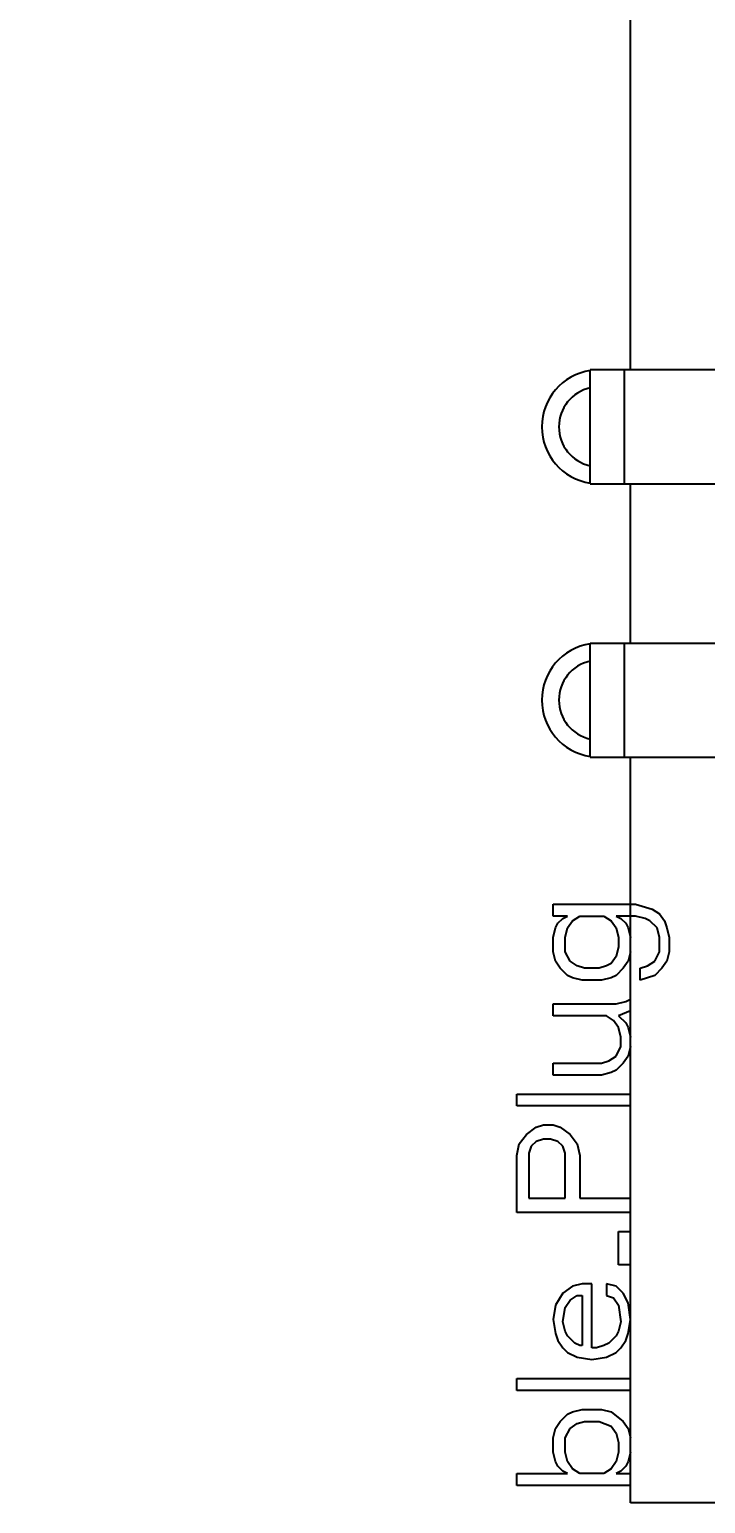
# Model space of a CAD drawing. Header units: millimetres. Extents: x 0 to 841, y 0 to 594.
# Drawn here: x 373.63 to 379.57, y 343.67 to 356.62 of the extents above; entities that cross this region are included whole.
import ezdxf

# ---------------------------------------------------------------- set-up
doc = ezdxf.new("R2010")
doc.units = ezdxf.units.MM
doc.header["$LTSCALE"] = 46.255
doc.layers.get('0').update_dxf_attribs({"linetype": 'CONTINUOUS'})
doc.layers.add('ASSEM_MEM', color=7, linetype='CONTINUOUS')
doc.styles.get("Standard").update_dxf_attribs({"font": 'txt', "width": 0.8})
doc.dimstyles.new('DIMSTYLE_1', dxfattribs={"dimtxt": 3, "dimasz": 2.1, "dimexe": 2, "dimexo": 1, "dimgap": 0.75, "dimtad": 0, "dimtih": 1, "dimtoh": 1, "dimzin": 0, "dimdsep": 46, "dimtxsty": 'STANDARD', "dimblk": '_FILLED', "dimblk1": '_FILLED', "dimblk2": '_FILLED', "dimcen": 0.09, "dimazin": 0, "dimtp": 0.01, "dimtm": 0.01, "dimtfac": 1, "dimtofl": 0, "dimtmove": 0, "dimatfit": 3, "dimldrblk": '_FILLED', "dimfxl": 1, "dimtolj": 1, "dimtzin": 0, "dimarcsym": 0})

# ---------------------------------------------------------------- blocks, each defined once
blk = doc.blocks.new('*D15')
at = {"color": 7, "linetype": 'CONTINUOUS'}
for p, q in [((385.407, 374.031), (412.043, 375.564)), ((412.043, 375.564), (412.043, 374.957)), ((385.407, 357.155), (385.407, 374.031))]:
    blk.add_line(p, q, dxfattribs=at)
at = {"color": 7, "linetype": 'CONTINUOUS', "insert": (408.293, 373.457), "char_height": 3, "width": 14.4, "attachment_point": 3, "rotation": 90, "line_spacing_factor": 0.9}
blk.add_mtext('169.31', dxfattribs=at)
blk = doc.blocks.new('_FILLED')
at = {"color": 0, "linetype": 'BYBLOCK'}
blk.add_solid([(0, 0), (-1, 0.1667), (-1, -0.1667)], dxfattribs=at)
blk = doc.blocks.new('*D32')
at = {"color": 7, "linetype": 'CONTINUOUS'}
for p, q in [((351.897, 329.99), (369.83, 329.99)), ((369.83, 329.99), (372.996, 324.681)), ((372.996, 324.681), (426.09, 324.681))]:
    blk.add_line(p, q, dxfattribs=at)
at = {"color": 7, "linetype": 'CONTINUOUS', "insert": (427.59, 328.431), "char_height": 3, "width": 14.4, "attachment_point": 1, "line_spacing_factor": 0.9}
blk.add_mtext('156.65', dxfattribs=at)

msp = doc.modelspace()

# ---------------------------------------------------------------- linework, layer by layer
at = {"layer": 'ASSEM_MEM', "color": 7, "linetype": 'CONTINUOUS'}
for p, q in [((378.907, 353.63), (378.907, 360.58)), ((380.182, 353.63), (378.552, 353.63)), ((378.552, 352.63), (378.552, 353.63)), ((378.852, 353.63), (378.852, 352.63)), ((378.552, 352.63), (380.182, 352.63)), ((378.907, 351.23), (378.907, 352.63)), ((378.552, 351.23), (380.182, 351.23)), ((378.552, 350.23), (378.552, 351.23)), ((378.852, 351.23), (378.852, 350.23)), ((378.552, 350.23), (380.182, 350.23)), ((378.907, 343.68), (378.907, 350.23)), ((386.907, 343.68), (378.907, 343.68))]:
    msp.add_line(p, q, dxfattribs=at)
at = {"layer": 'ASSEM_MEM', "color": 40, "linetype": 'CONTINUOUS'}
for p, q in [((378.226, 348.937), (378.949, 348.937)), ((378.226, 348.833), (378.226, 348.937)), ((378.949, 348.937), (379.098, 348.895)), ((378.353, 348.833), (378.226, 348.833)), ((378.268, 348.77), (378.311, 348.812)), ((378.311, 348.812), (378.353, 348.833)), ((378.353, 348.729), (378.396, 348.791)), ((378.396, 348.791), (378.46, 348.833)), ((378.46, 348.833), (378.672, 348.833)), ((378.672, 348.833), (378.736, 348.791)), ((378.736, 348.791), (378.779, 348.729)), ((378.949, 348.833), (378.779, 348.833)), ((378.779, 348.833), (378.821, 348.812)), ((378.821, 348.812), (378.864, 348.77)), ((379.034, 348.812), (378.949, 348.833)), ((379.077, 348.791), (379.034, 348.812)), ((379.141, 348.729), (379.077, 348.791)), ((379.098, 348.895), (379.162, 348.854)), ((379.162, 348.854), (379.204, 348.791)), ((379.204, 348.791), (379.226, 348.729)), ((378.226, 348.645), (378.247, 348.729)), ((378.247, 348.729), (378.268, 348.77)), ((378.332, 348.645), (378.353, 348.729)), ((378.779, 348.729), (378.8, 348.645)), ((378.864, 348.77), (378.885, 348.729)), ((378.885, 348.729), (378.907, 348.645)), ((379.162, 348.645), (379.141, 348.729)), ((379.226, 348.729), (379.247, 348.645)), ((378.226, 348.52), (378.226, 348.645)), ((378.332, 348.52), (378.332, 348.645)), ((378.8, 348.562), (378.779, 348.479)), ((378.8, 348.645), (378.8, 348.562)), ((379.162, 348.52), (379.162, 348.645)), ((379.247, 348.645), (379.247, 348.52)), ((378.247, 348.437), (378.226, 348.52)), ((378.289, 348.375), (378.247, 348.437)), ((378.375, 348.437), (378.332, 348.52)), ((378.438, 348.395), (378.375, 348.437)), ((378.736, 348.416), (378.694, 348.395)), ((378.779, 348.479), (378.736, 348.416)), ((378.885, 348.437), (378.843, 348.375)), ((378.907, 348.52), (378.885, 348.437)), ((379.055, 348.395), (379.119, 348.437)), ((379.119, 348.437), (379.162, 348.52)), ((379.226, 348.437), (379.183, 348.375)), ((379.247, 348.52), (379.226, 348.437)), ((378.353, 348.312), (378.289, 348.375)), ((378.396, 348.291), (378.353, 348.312)), ((378.481, 348.27), (378.396, 348.291)), ((378.502, 348.375), (378.438, 348.395)), ((378.63, 348.375), (378.502, 348.375)), ((378.694, 348.395), (378.63, 348.375)), ((378.736, 348.291), (378.651, 348.27)), ((378.779, 348.312), (378.736, 348.291)), ((378.843, 348.375), (378.779, 348.312)), ((378.992, 348.375), (379.055, 348.395)), ((378.992, 348.27), (378.992, 348.375)), ((379.119, 348.312), (378.992, 348.27)), ((379.183, 348.375), (379.119, 348.312)), ((378.651, 348.27), (378.481, 348.27)), ((378.226, 348.062), (378.779, 348.062)), ((378.226, 347.958), (378.226, 348.062)), ((378.779, 348.062), (378.864, 348.083)), ((378.864, 348.083), (378.907, 348.104)), ((378.694, 347.958), (378.226, 347.958)), ((378.758, 347.916), (378.694, 347.958)), ((378.8, 347.854), (378.758, 347.916)), ((378.907, 348), (378.8, 347.958)), ((378.8, 347.958), (378.864, 347.895)), ((378.864, 347.895), (378.885, 347.854)), ((378.821, 347.77), (378.8, 347.854)), ((378.821, 347.687), (378.821, 347.77)), ((378.885, 347.854), (378.907, 347.77)), ((378.779, 347.604), (378.821, 347.687)), ((378.907, 347.687), (378.885, 347.604)), ((378.226, 347.541), (378.651, 347.541)), ((378.226, 347.437), (378.226, 347.541)), ((378.651, 347.541), (378.715, 347.562)), ((378.715, 347.562), (378.779, 347.604)), ((378.843, 347.541), (378.779, 347.479)), ((378.885, 347.604), (378.843, 347.541)), ((378.651, 347.437), (378.226, 347.437)), ((378.736, 347.458), (378.651, 347.437)), ((378.779, 347.479), (378.736, 347.458)), ((377.907, 347.27), (378.907, 347.27)), ((377.907, 347.166), (377.907, 347.27)), ((378.907, 347.166), (377.907, 347.166)), ((377.992, 346.916), (378.077, 346.979)), ((378.077, 346.979), (378.141, 347)), ((378.141, 347), (378.226, 347)), ((378.226, 347), (378.289, 346.979)), ((378.289, 346.979), (378.375, 346.916)), ((377.928, 346.833), (377.992, 346.916)), ((378.077, 346.854), (378.034, 346.812)), ((378.141, 346.875), (378.077, 346.854)), ((378.204, 346.875), (378.141, 346.875)), ((378.268, 346.854), (378.204, 346.875)), ((378.311, 346.812), (378.268, 346.854)), ((378.375, 346.916), (378.438, 346.833)), ((377.907, 346.729), (377.928, 346.833)), ((377.907, 346.229), (377.907, 346.729)), ((378.034, 346.812), (378.013, 346.75)), ((378.013, 346.75), (378.013, 346.354)), ((378.332, 346.75), (378.311, 346.812)), ((378.332, 346.354), (378.332, 346.75)), ((378.438, 346.833), (378.46, 346.729)), ((378.46, 346.729), (378.46, 346.354)), ((378.013, 346.354), (378.332, 346.354)), ((378.46, 346.354), (378.907, 346.354)), ((378.907, 346.229), (377.907, 346.229)), ((378.8, 346.062), (378.907, 346.062)), ((378.8, 345.77), (378.8, 346.062)), ((378.907, 345.77), (378.8, 345.77)), ((378.396, 345.583), (378.311, 345.52)), ((378.481, 345.604), (378.396, 345.583)), ((378.566, 345.604), (378.481, 345.604)), ((378.566, 345.041), (378.566, 345.604)), ((378.779, 345.583), (378.694, 345.604)), ((378.694, 345.604), (378.694, 345.5)), ((378.843, 345.52), (378.779, 345.583)), ((378.311, 345.52), (378.247, 345.416)), ((378.332, 345.395), (378.375, 345.458)), ((378.375, 345.458), (378.438, 345.5)), ((378.438, 345.5), (378.481, 345.5)), ((378.481, 345.5), (378.481, 345.062)), ((378.694, 345.5), (378.758, 345.479)), ((378.758, 345.479), (378.8, 345.416)), ((378.885, 345.437), (378.843, 345.52)), ((378.907, 345.291), (378.885, 345.437)), ((378.247, 345.416), (378.226, 345.291)), ((378.311, 345.27), (378.332, 345.395)), ((378.8, 345.416), (378.821, 345.27)), ((378.226, 345.291), (378.247, 345.166)), ((378.247, 345.166), (378.268, 345.104)), ((378.332, 345.187), (378.311, 345.27)), ((378.353, 345.145), (378.332, 345.187)), ((378.8, 345.187), (378.779, 345.145)), ((378.821, 345.27), (378.8, 345.187)), ((378.864, 345.104), (378.885, 345.166)), ((378.885, 345.166), (378.907, 345.291)), ((378.268, 345.104), (378.311, 345.041)), ((378.311, 345.041), (378.353, 345)), ((378.417, 345.083), (378.353, 345.145)), ((378.46, 345.062), (378.417, 345.083)), ((378.481, 345.062), (378.46, 345.062)), ((378.609, 345.041), (378.566, 345.041)), ((378.672, 345.062), (378.609, 345.041)), ((378.715, 345.083), (378.672, 345.062)), ((378.779, 345.145), (378.715, 345.083)), ((378.779, 345), (378.821, 345.041)), ((378.821, 345.041), (378.864, 345.104)), ((378.353, 345), (378.438, 344.958)), ((378.438, 344.958), (378.566, 344.937)), ((378.566, 344.937), (378.694, 344.958)), ((378.694, 344.958), (378.779, 345)), ((377.907, 344.77), (378.907, 344.77)), ((377.907, 344.666), (377.907, 344.77)), ((378.907, 344.666), (377.907, 344.666)), ((378.247, 344.333), (378.289, 344.395)), ((378.289, 344.395), (378.353, 344.458)), ((378.353, 344.458), (378.396, 344.479)), ((378.396, 344.479), (378.481, 344.5)), ((378.438, 344.375), (378.502, 344.395)), ((378.481, 344.5), (378.651, 344.5)), ((378.502, 344.395), (378.63, 344.395)), ((378.63, 344.395), (378.736, 344.354)), ((378.651, 344.5), (378.736, 344.479)), ((378.736, 344.479), (378.843, 344.395)), ((378.843, 344.395), (378.885, 344.333)), ((378.226, 344.25), (378.247, 344.333)), ((378.332, 344.25), (378.375, 344.333)), ((378.375, 344.333), (378.438, 344.375)), ((378.736, 344.354), (378.779, 344.291)), ((378.779, 344.291), (378.8, 344.208)), ((378.885, 344.333), (378.907, 344.25)), ((378.226, 344.125), (378.226, 344.25)), ((378.332, 344.125), (378.332, 344.25)), ((378.8, 344.208), (378.8, 344.125)), ((378.247, 344.041), (378.226, 344.125)), ((378.268, 344), (378.247, 344.041)), ((378.353, 344.041), (378.332, 344.125)), ((378.396, 343.979), (378.353, 344.041)), ((378.779, 344.041), (378.736, 343.979)), ((378.8, 344.125), (378.779, 344.041)), ((378.885, 344.041), (378.864, 344)), ((378.907, 344.125), (378.885, 344.041)), ((377.907, 343.937), (378.353, 343.937)), ((377.907, 343.833), (377.907, 343.937)), ((378.311, 343.958), (378.268, 344)), ((378.353, 343.937), (378.311, 343.958)), ((378.46, 343.937), (378.396, 343.979)), ((378.672, 343.937), (378.46, 343.937)), ((378.736, 343.979), (378.672, 343.937)), ((378.821, 343.958), (378.779, 343.937)), ((378.779, 343.937), (378.907, 343.937)), ((378.864, 344), (378.821, 343.958)), ((378.907, 343.833), (377.907, 343.833))]:
    msp.add_line(p, q, dxfattribs=at)
at = {"layer": 'ASSEM_MEM', "color": 7, "linetype": 'CONTINUOUS'}
for centre, radius, start, end in [((378.627, 353.13), 0.5, 98.6287, 261.3713), ((378.627, 353.13), 0.35, 102.3751, 257.6249), ((378.627, 350.73), 0.5, 98.6287, 261.3713), ((378.627, 350.73), 0.35, 102.3751, 257.6249)]:
    msp.add_arc(centre, radius, start, end, dxfattribs=at)

# ---------------------------------------------------------------- dimensions: what is measured, and where the dimension line sits
at = {"color": 7, "linetype": 'CONTINUOUS'}
for feature_location, offset, dtype, origin, picture, middle in [((351.897, 329.99), (74.193, -5.309), 0, (350.897, 486.64), '*D32', (435.165, 326.931)), ((385.407, 357.155), (26.637, 17.801), 1, (216.097, 356.155), '*D15', (409.793, 366.257))]:
    dim = msp.add_ordinate_dim(feature_location=feature_location, offset=offset, dtype=dtype, origin=origin, dimstyle='DIMSTYLE_1', override={"dimtad": 1, "dimtih": 0, "dimtoh": 0}, dxfattribs=at)
    dim.commit()
    dim.dimension.update_dxf_attribs({"geometry": picture, "text_midpoint": middle})

doc.saveas('drawing.dxf')
